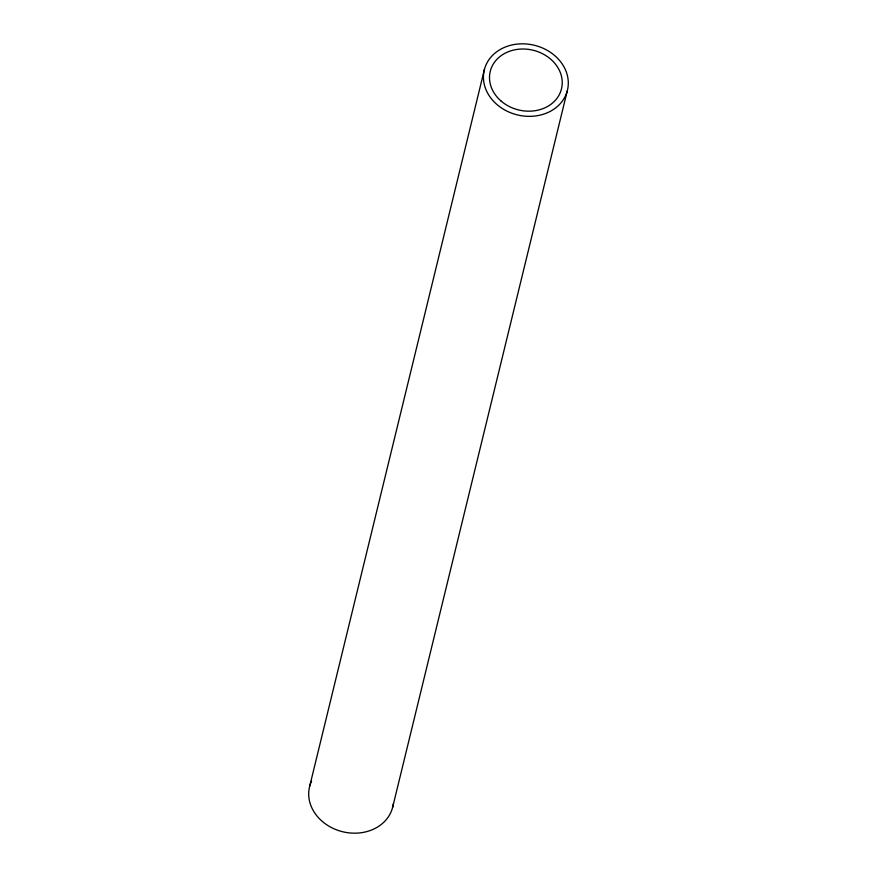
<?xml version="1.0" encoding="UTF-8"?>
<svg xmlns="http://www.w3.org/2000/svg" width="877" height="877" viewBox="0 0 877 877"><rect width="100%" height="100%" fill="white"/><g stroke="black" fill="none" stroke-linecap="round" stroke-linejoin="round"><path stroke-width="1.32" d="M309.745 786.044L484.477 69.228M392.523 807.772L567.255 90.956A42.798 35.847 13.7 0 0 513.286 44.683A42.798 35.847 13.7 0 0 497.073 104.637A42.798 35.847 13.7 0 0 567.255 90.956M393.302 803.836A42.798 35.847 13.7 0 1 340.989 831.308A42.798 35.847 13.7 0 1 311.598 781.001M501.184 101.129A36.681 30.728 13.7 0 0 561.346 89.399A36.681 30.728 13.7 0 0 515.084 49.748A36.681 30.728 13.7 0 0 501.184 101.129"/></g></svg>
